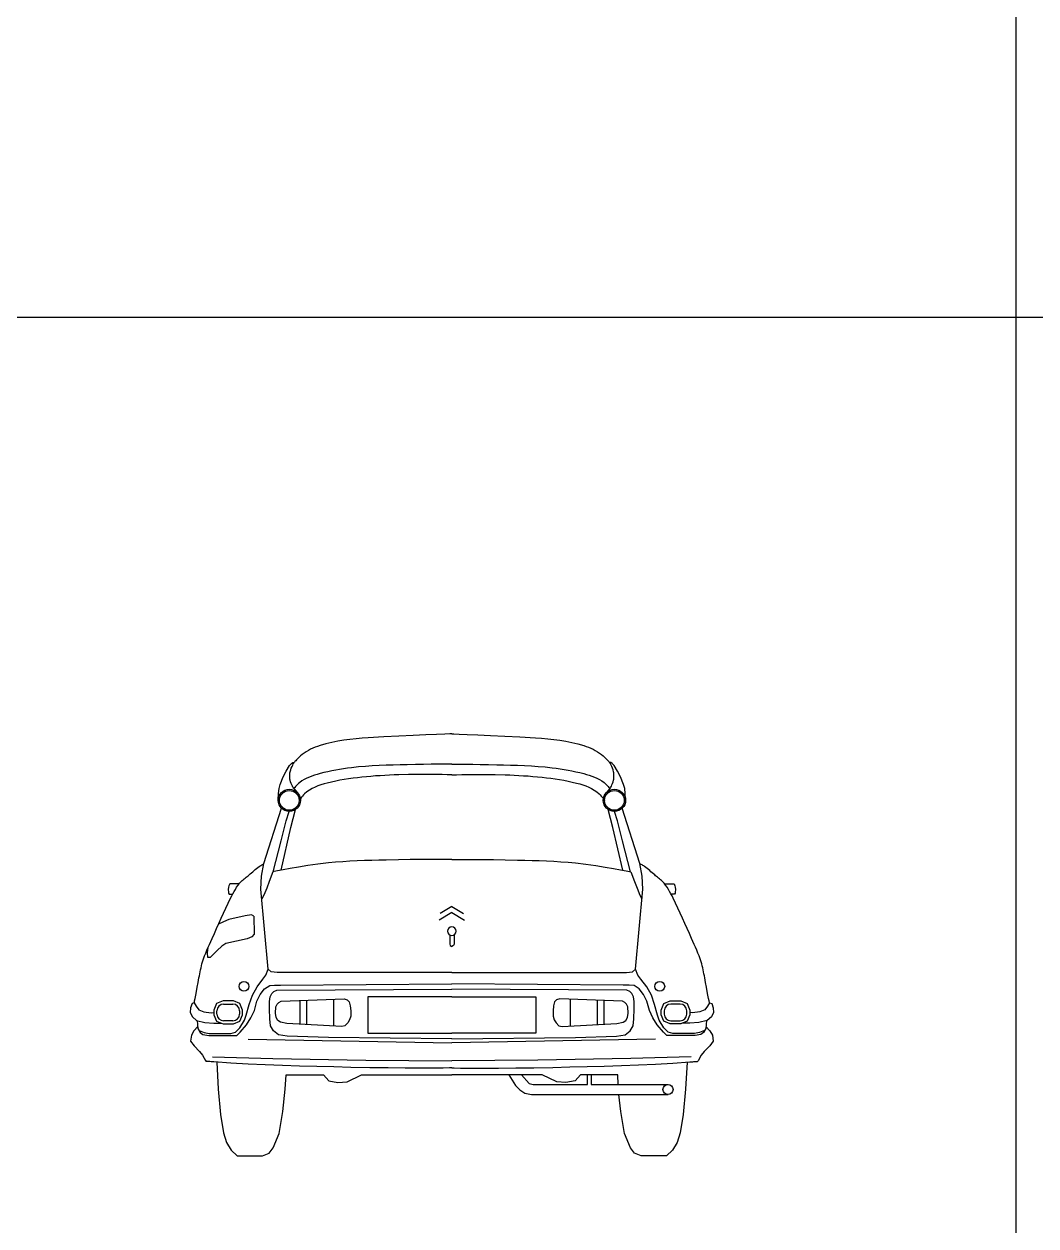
# Model space of a CAD drawing. Header units: millimetres. Extents: x 1343 to 64046, y 44602 to 77982.
# Drawn here: x 47656 to 51317, y 61253 to 65603 of the extents above; entities that cross this region are included whole.
import ezdxf

# ---------------------------------------------------------------- set-up
doc = ezdxf.new("R2010")
doc.units = ezdxf.units.MM
doc.layers.add('www.cad-blocks.net', color=7, linetype='Continuous')

# ---------------------------------------------------------------- blocks, each defined once
blk = doc.blocks.new('A$C2736028C')
at = {"linetype": 'Continuous'}
for p, q in [((851.6, 1524.3), (805.8, 1522.1)), ((890.3, 1525.9), (851.6, 1524.3)), ((920.1, 1527.1), (890.3, 1525.9)), ((939.3, 1527.9), (920.1, 1527.1)), ((946.1, 1528.1), (939.3, 1527.9)), ((946.1, 1528.1), (952.9, 1527.9)), ((952.9, 1527.9), (972.1, 1527.1)), ((972.1, 1527.1), (1001.9, 1525.9)), ((1001.9, 1525.9), (1040.6, 1524.3)), ((1040.6, 1524.3), (1086.4, 1522.1)), ((451.8, 1479.2), (443.4, 1475.8)), ((460.4, 1482.4), (451.8, 1479.2)), ((469.1, 1485.3), (460.4, 1482.4)), ((490.3, 1491.4), (469.1, 1485.3)), ((511.8, 1496.6), (490.3, 1491.4)), ((533.5, 1501), (511.8, 1496.6)), ((555.3, 1504.6), (533.5, 1501)), ((577.3, 1507.5), (555.3, 1504.6)), ((599.4, 1509.9), (577.3, 1507.5)), ((621.5, 1511.8), (599.4, 1509.9)), ((643.7, 1513.3), (621.5, 1511.8)), ((700.1, 1516.6), (643.7, 1513.3)), ((754.7, 1519.6), (700.1, 1516.6)), ((805.8, 1522.1), (754.7, 1519.6)), ((1086.4, 1522.1), (1137.5, 1519.6)), ((1137.5, 1519.6), (1192.1, 1516.6)), ((1192.1, 1516.6), (1248.5, 1513.3)), ((1248.5, 1513.3), (1270.7, 1511.8)), ((1270.7, 1511.8), (1292.8, 1509.9)), ((1292.8, 1509.9), (1314.9, 1507.5)), ((1314.9, 1507.5), (1336.9, 1504.6)), ((1336.9, 1504.6), (1358.7, 1501)), ((1358.7, 1501), (1380.4, 1496.6)), ((1380.4, 1496.6), (1401.9, 1491.4)), ((1401.9, 1491.4), (1423.2, 1485.3)), ((1423.2, 1485.3), (1431.8, 1482.4)), ((1431.8, 1482.4), (1440.4, 1479.2)), ((1440.4, 1479.2), (1448.8, 1475.8)), ((388.7, 1438.6), (384.5, 1434.3)), ((393.4, 1443.3), (388.7, 1438.6)), ((398.7, 1448.2), (393.4, 1443.3)), ((404.4, 1452.9), (398.7, 1448.2)), ((411.7, 1458.3), (404.4, 1452.9)), ((419.3, 1463.3), (411.7, 1458.3)), ((427.1, 1467.8), (419.3, 1463.3)), ((435.2, 1472), (427.1, 1467.8)), ((443.4, 1475.8), (435.2, 1472)), ((1448.8, 1475.8), (1457.1, 1472)), ((1457.1, 1472), (1465.1, 1467.8)), ((1465.1, 1467.8), (1473, 1463.3)), ((1473, 1463.3), (1480.6, 1458.3)), ((1480.6, 1458.3), (1487.9, 1452.9)), ((1487.9, 1452.9), (1493.5, 1448.2)), ((1493.5, 1448.2), (1498.8, 1443.3)), ((1498.8, 1443.3), (1503.6, 1438.6)), ((1503.6, 1438.6), (1507.7, 1434.3)), ((336.2, 1371.9), (346.4, 1393.1)), ((346.4, 1393.1), (358.9, 1412.9)), ((358.9, 1412.9), (366.2, 1420.9)), ((361.2, 1390.4), (363, 1397.2)), ((363, 1397.2), (365.3, 1403.6)), ((365.3, 1403.6), (367.8, 1409.4)), ((366.2, 1420.9), (371.3, 1424.6)), ((367.8, 1409.4), (370.3, 1414.6)), ((370.3, 1414.6), (372.6, 1418.8)), ((371.3, 1424.6), (376.3, 1424.9)), ((372.6, 1418.8), (374.5, 1422.1)), ((374.5, 1422.1), (375.9, 1424.2)), ((375.9, 1424.2), (376.3, 1424.9)), ((376.9, 1425.6), (376.3, 1424.9)), ((378.5, 1427.5), (376.9, 1425.6)), ((381.1, 1430.5), (378.5, 1427.5)), ((384.5, 1434.3), (381.1, 1430.5)), ((511.5, 1394), (497.3, 1390.9)), ((525.8, 1396.7), (511.5, 1394)), ((540.1, 1399.3), (525.8, 1396.7)), ((554.5, 1401.6), (540.1, 1399.3)), ((568.9, 1403.6), (554.5, 1401.6)), ((583.3, 1405.5), (568.9, 1403.6)), ((608.3, 1408.2), (583.3, 1405.5)), ((633.3, 1410.3), (608.3, 1408.2)), ((658.4, 1412), (633.3, 1410.3)), ((683.4, 1413.3), (658.4, 1412)), ((708.5, 1414.3), (683.4, 1413.3)), ((733.7, 1415.1), (708.5, 1414.3)), ((758.8, 1415.7), (733.7, 1415.1)), ((783.9, 1416.3), (758.8, 1415.7)), ((814.1, 1416.8), (783.9, 1416.3)), ((843.4, 1417.3), (814.1, 1416.8)), ((870.9, 1417.7), (843.4, 1417.3)), ((895.4, 1418), (870.9, 1417.7)), ((916.2, 1418.2), (895.4, 1418)), ((932.2, 1418.3), (916.2, 1418.2)), ((942.5, 1418.4), (932.2, 1418.3)), ((946.1, 1418.4), (942.5, 1418.4)), ((946.1, 1418.4), (949.8, 1418.4)), ((949.8, 1418.4), (960.1, 1418.3)), ((960.1, 1418.3), (976.1, 1418.2)), ((976.1, 1418.2), (996.8, 1418)), ((996.8, 1418), (1021.4, 1417.7)), ((1021.4, 1417.7), (1048.8, 1417.3)), ((1048.8, 1417.3), (1078.1, 1416.8)), ((1078.1, 1416.8), (1108.3, 1416.3)), ((1108.3, 1416.3), (1133.5, 1415.7)), ((1133.5, 1415.7), (1158.6, 1415.1)), ((1158.6, 1415.1), (1183.7, 1414.3)), ((1183.7, 1414.3), (1208.8, 1413.3)), ((1208.8, 1413.3), (1233.9, 1412)), ((1233.9, 1412), (1258.9, 1410.3)), ((1258.9, 1410.3), (1283.9, 1408.2)), ((1283.9, 1408.2), (1308.9, 1405.5)), ((1308.9, 1405.5), (1323.3, 1403.6)), ((1323.3, 1403.6), (1337.7, 1401.6)), ((1337.7, 1401.6), (1352.1, 1399.3)), ((1352.1, 1399.3), (1366.4, 1396.7)), ((1366.4, 1396.7), (1380.7, 1394)), ((1380.7, 1394), (1394.9, 1390.9)), ((1507.7, 1434.3), (1511.1, 1430.5)), ((1511.1, 1430.5), (1513.7, 1427.5)), ((1513.7, 1427.5), (1515.3, 1425.6)), ((1515.3, 1425.6), (1515.9, 1424.9)), ((1520.9, 1424.6), (1515.9, 1424.9)), ((1516.4, 1424.2), (1515.9, 1424.9)), ((1517.7, 1422.1), (1516.4, 1424.2)), ((1519.6, 1418.8), (1517.7, 1422.1)), ((1521.9, 1414.6), (1519.6, 1418.8)), ((1526, 1420.9), (1520.9, 1424.6)), ((1524.5, 1409.4), (1521.9, 1414.6)), ((1526.9, 1403.6), (1524.5, 1409.4)), ((1533.4, 1412.9), (1526, 1420.9)), ((1529.2, 1397.2), (1526.9, 1403.6)), ((1531, 1390.4), (1529.2, 1397.2)), ((1545.8, 1393.1), (1533.4, 1412.9)), ((1556, 1371.9), (1545.8, 1393.1)), ((325.3, 1344.9), (336.2, 1371.9)), ((359.6, 1375.3), (359.7, 1379.1)), ((359.7, 1371.5), (359.6, 1375.3)), ((359.7, 1379.1), (360, 1382.9)), ((360, 1367.7), (359.7, 1371.5)), ((360, 1382.9), (360.5, 1386.6)), ((360.5, 1363.9), (360, 1367.7)), ((360.5, 1386.6), (361.2, 1390.4)), ((361.2, 1360.2), (360.5, 1363.9)), ((362.9, 1354.3), (361.2, 1360.2)), ((364.8, 1348.7), (362.9, 1354.3)), ((367, 1343.6), (364.8, 1348.7)), ((395.7, 1351.6), (391.4, 1347.9)), ((403.8, 1357.5), (395.7, 1351.6)), ((412.4, 1362.8), (403.8, 1357.5)), ((421.3, 1367.4), (412.4, 1362.8)), ((430.5, 1371.4), (421.3, 1367.4)), ((439.9, 1375), (430.5, 1371.4)), ((449.5, 1378.3), (439.9, 1375)), ((459.3, 1381.2), (449.5, 1378.3)), ((469.1, 1383.9), (459.3, 1381.2)), ((483.2, 1387.6), (469.1, 1383.9)), ((497.3, 1390.9), (483.2, 1387.6)), ((494.9, 1349.4), (483.8, 1346.4)), ((510.4, 1353.2), (494.9, 1349.4)), ((525.9, 1356.7), (510.4, 1353.2)), ((541.4, 1359.7), (525.9, 1356.7)), ((557, 1362.5), (541.4, 1359.7)), ((572.7, 1365), (557, 1362.5)), ((588.5, 1367.2), (572.7, 1365)), ((604.2, 1369.2), (588.5, 1367.2)), ((620, 1371), (604.2, 1369.2)), ((636.7, 1372.6), (620, 1371)), ((653.4, 1374.1), (636.7, 1372.6)), ((670.1, 1375.4), (653.4, 1374.1)), ((686.8, 1376.5), (670.1, 1375.4)), ((703.5, 1377.4), (686.8, 1376.5)), ((720.2, 1378.3), (703.5, 1377.4)), ((737, 1379), (720.2, 1378.3)), ((753.7, 1379.6), (737, 1379)), ((789.6, 1380.5), (753.7, 1379.6)), ((824.3, 1381), (789.6, 1380.5)), ((856.8, 1381), (824.3, 1381)), ((886, 1380.8), (856.8, 1381)), ((910.6, 1380.5), (886, 1380.8)), ((929.6, 1380.1), (910.6, 1380.5)), ((941.8, 1379.7), (929.6, 1380.1)), ((946.1, 1379.6), (941.8, 1379.7)), ((946.1, 1379.6), (950.4, 1379.7)), ((950.4, 1379.7), (962.7, 1380.1)), ((962.7, 1380.1), (981.6, 1380.5)), ((981.6, 1380.5), (1006.3, 1380.8)), ((1006.3, 1380.8), (1035.4, 1381)), ((1035.4, 1381), (1067.9, 1381)), ((1067.9, 1381), (1102.6, 1380.5)), ((1102.6, 1380.5), (1138.5, 1379.6)), ((1138.5, 1379.6), (1155.3, 1379)), ((1155.3, 1379), (1172, 1378.3)), ((1172, 1378.3), (1188.7, 1377.4)), ((1188.7, 1377.4), (1205.5, 1376.5)), ((1205.5, 1376.5), (1222.2, 1375.4)), ((1222.2, 1375.4), (1238.9, 1374.1)), ((1238.9, 1374.1), (1255.6, 1372.6)), ((1255.6, 1372.6), (1272.2, 1371)), ((1272.2, 1371), (1288, 1369.2)), ((1288, 1369.2), (1303.8, 1367.2)), ((1303.8, 1367.2), (1319.5, 1365)), ((1319.5, 1365), (1335.2, 1362.5)), ((1335.2, 1362.5), (1350.8, 1359.7)), ((1350.8, 1359.7), (1366.4, 1356.7)), ((1366.4, 1356.7), (1381.9, 1353.2)), ((1381.9, 1353.2), (1397.3, 1349.4)), ((1394.9, 1390.9), (1409.1, 1387.6)), ((1397.3, 1349.4), (1408.5, 1346.4)), ((1409.1, 1387.6), (1423.2, 1383.9)), ((1423.2, 1383.9), (1433, 1381.2)), ((1433, 1381.2), (1442.7, 1378.3)), ((1442.7, 1378.3), (1452.3, 1375)), ((1452.3, 1375), (1461.8, 1371.4)), ((1461.8, 1371.4), (1471, 1367.4)), ((1471, 1367.4), (1479.9, 1362.8)), ((1479.9, 1362.8), (1488.4, 1357.5)), ((1488.4, 1357.5), (1496.5, 1351.6)), ((1496.5, 1351.6), (1500.8, 1347.9)), ((1525.3, 1343.6), (1527.4, 1348.7)), ((1527.4, 1348.7), (1529.4, 1354.3)), ((1529.4, 1354.3), (1531, 1360.2)), ((1531.7, 1386.6), (1531, 1390.4)), ((1531, 1360.2), (1531.7, 1363.9)), ((1532.2, 1382.9), (1531.7, 1386.6)), ((1531.7, 1363.9), (1532.2, 1367.7)), ((1532.5, 1379.1), (1532.2, 1382.9)), ((1532.2, 1367.7), (1532.5, 1371.5)), ((1532.6, 1375.3), (1532.5, 1379.1)), ((1532.5, 1371.5), (1532.6, 1375.3)), ((1567, 1344.9), (1556, 1371.9)), ((317.8, 1290.2), (318.7, 1312)), ((318.7, 1312), (320.9, 1330.3)), ((320.9, 1330.3), (325.3, 1344.9)), ((369.1, 1339.1), (367, 1343.6)), ((371.1, 1335.3), (369.1, 1339.1)), ((372.7, 1332.5), (371.1, 1335.3)), ((373.8, 1330.6), (372.7, 1332.5)), ((374.2, 1330), (373.8, 1330.6)), ((374.6, 1330.5), (374.2, 1330)), ((374.2, 1330), (387.8, 1314.7)), ((375.9, 1332), (374.6, 1330.5)), ((377.9, 1334.3), (375.9, 1332)), ((380.5, 1337.2), (377.9, 1334.3)), ((383.7, 1340.5), (380.5, 1337.2)), ((387.4, 1344.1), (383.7, 1340.5)), ((391.4, 1347.9), (387.4, 1344.1)), ((409.1, 1306.6), (405.4, 1302.5)), ((413, 1310.6), (409.1, 1306.6)), ((421.6, 1318.1), (413, 1310.6)), ((430.9, 1324.6), (421.6, 1318.1)), ((440.7, 1330.2), (430.9, 1324.6)), ((451, 1335.1), (440.7, 1330.2)), ((461.7, 1339.4), (451, 1335.1)), ((472.6, 1343.1), (461.7, 1339.4)), ((483.8, 1346.4), (472.6, 1343.1)), ((1408.5, 1346.4), (1419.6, 1343.1)), ((1419.6, 1343.1), (1430.5, 1339.4)), ((1430.5, 1339.4), (1441.2, 1335.1)), ((1441.2, 1335.1), (1451.5, 1330.2)), ((1451.5, 1330.2), (1461.3, 1324.6)), ((1461.3, 1324.6), (1470.6, 1318.1)), ((1470.6, 1318.1), (1479.2, 1310.6)), ((1479.2, 1310.6), (1483.2, 1306.6)), ((1483.2, 1306.6), (1486.8, 1302.5)), ((1500.8, 1347.9), (1504.9, 1344.1)), ((1518, 1330), (1504.4, 1314.7)), ((1504.9, 1344.1), (1508.5, 1340.5)), ((1508.5, 1340.5), (1511.7, 1337.2)), ((1511.7, 1337.2), (1514.3, 1334.3)), ((1514.3, 1334.3), (1516.3, 1332)), ((1516.3, 1332), (1517.6, 1330.5)), ((1517.6, 1330.5), (1518, 1330)), ((1518, 1330), (1518.4, 1330.6)), ((1518.4, 1330.6), (1519.5, 1332.5)), ((1519.5, 1332.5), (1521.2, 1335.3)), ((1521.2, 1335.3), (1523.1, 1339.1)), ((1523.1, 1339.1), (1525.3, 1343.6)), ((1571.4, 1330.3), (1567, 1344.9)), ((1573.5, 1312), (1571.4, 1330.3)), ((1574.4, 1290.2), (1573.5, 1312)), ((394.2, 1287.7), (393.8, 1287.2)), ((395.3, 1289.3), (394.2, 1287.7)), ((397, 1291.8), (395.3, 1289.3)), ((399.3, 1294.9), (397, 1291.8)), ((402.2, 1298.5), (399.3, 1294.9)), ((405.4, 1302.5), (402.2, 1298.5)), ((1486.8, 1302.5), (1490.1, 1298.5)), ((1490.1, 1298.5), (1492.9, 1294.9)), ((1492.9, 1294.9), (1495.2, 1291.8)), ((1495.2, 1291.8), (1496.9, 1289.3)), ((1496.9, 1289.3), (1498, 1287.7)), ((1498, 1287.7), (1498.4, 1287.2)), ((266.4, 1058.3), (329.5, 1258.6)), ((346.4, 1213.4), (358.1, 1246.7)), ((364, 1188.4), (380.7, 1253.6)), ((1528.3, 1188.4), (1511.5, 1253.6)), ((1545.8, 1213.4), (1534.1, 1246.7)), ((1625.9, 1058.3), (1562.7, 1258.6)), ((328.1, 1034.2), (364, 1188.4)), ((328.2, 1140.3), (346.4, 1213.4)), ((1564.1, 1034.2), (1528.3, 1188.4)), ((1564, 1140.3), (1545.8, 1213.4)), ((299.9, 1028.4), (328.2, 1140.3)), ((1592.4, 1028.4), (1564, 1140.3)), ((244.3, 1044), (249.1, 1047.5)), ((249.1, 1047.5), (252.2, 1049.7)), ((252.2, 1049.7), (255.3, 1051.7)), ((255.3, 1051.7), (258.2, 1053.5)), ((257.7, 1013), (266.4, 1058.3)), ((258.2, 1053.5), (260.9, 1055.1)), ((260.9, 1055.1), (263.1, 1056.4)), ((263.1, 1056.4), (264.8, 1057.4)), ((264.8, 1057.4), (266, 1058.1)), ((266, 1058.1), (266.4, 1058.3)), ((391.4, 1045.7), (361.1, 1040.4)), ((425.3, 1051), (391.4, 1045.7)), ((461.6, 1056.1), (425.3, 1051)), ((499.3, 1060.5), (461.6, 1056.1)), ((525.3, 1062.9), (499.3, 1060.5)), ((551.4, 1065), (525.3, 1062.9)), ((577.5, 1066.7), (551.4, 1065)), ((603.7, 1068), (577.5, 1066.7)), ((629.9, 1069.1), (603.7, 1068)), ((656, 1070), (629.9, 1069.1)), ((682.2, 1070.7), (656, 1070)), ((708.4, 1071.2), (682.2, 1070.7)), ((752.7, 1072), (708.4, 1071.2)), ((795.7, 1072.5), (752.7, 1072)), ((835.8, 1072.9), (795.7, 1072.5)), ((871.8, 1073.2), (835.8, 1072.9)), ((902.2, 1073.3), (871.8, 1073.2)), ((925.7, 1073.4), (902.2, 1073.3)), ((940.8, 1073.4), (925.7, 1073.4)), ((946.1, 1073.4), (940.8, 1073.4)), ((946.1, 1073.4), (951.5, 1073.4)), ((951.5, 1073.4), (966.5, 1073.4)), ((966.5, 1073.4), (990, 1073.3)), ((990, 1073.3), (1020.4, 1073.2)), ((1020.4, 1073.2), (1056.4, 1072.9)), ((1056.4, 1072.9), (1096.5, 1072.5)), ((1096.5, 1072.5), (1139.5, 1072)), ((1139.5, 1072), (1183.8, 1071.2)), ((1183.8, 1071.2), (1210, 1070.7)), ((1210, 1070.7), (1236.2, 1070)), ((1236.2, 1070), (1262.4, 1069.1)), ((1262.4, 1069.1), (1288.5, 1068)), ((1288.5, 1068), (1314.7, 1066.7)), ((1314.7, 1066.7), (1340.8, 1065)), ((1340.8, 1065), (1366.9, 1062.9)), ((1366.9, 1062.9), (1393, 1060.5)), ((1393, 1060.5), (1430.6, 1056.1)), ((1430.6, 1056.1), (1466.9, 1051)), ((1466.9, 1051), (1500.8, 1045.7)), ((1500.8, 1045.7), (1531.1, 1040.4)), ((1634.5, 1013), (1625.9, 1058.3)), ((1626.3, 1058.1), (1625.9, 1058.3)), ((1627.4, 1057.4), (1626.3, 1058.1)), ((1629.1, 1056.4), (1627.4, 1057.4)), ((1631.4, 1055.1), (1629.1, 1056.4)), ((1634, 1053.5), (1631.4, 1055.1)), ((1636.9, 1051.7), (1634, 1053.5)), ((1640, 1049.7), (1636.9, 1051.7)), ((1643.1, 1047.5), (1640, 1049.7)), ((1647.9, 1044), (1643.1, 1047.5)), ((191.1, 1000), (194.5, 1002.9)), ((194.5, 1002.9), (198.1, 1005.9)), ((198.1, 1005.9), (201.7, 1008.7)), ((201.7, 1008.7), (205.3, 1011.6)), ((205.3, 1011.6), (208.9, 1014.4)), ((208.9, 1014.4), (212.5, 1017.3)), ((212.5, 1017.3), (217, 1021.1)), ((217, 1021.1), (221.5, 1025)), ((221.5, 1025), (226, 1028.9)), ((226, 1028.9), (230.5, 1032.8)), ((230.5, 1032.8), (235.1, 1036.6)), ((235.1, 1036.6), (239.7, 1040.4)), ((239.7, 1040.4), (244.3, 1044)), ((255.6, 965.6), (257.7, 1013)), ((298.7, 1028.1), (285.1, 993.4)), ((303.2, 1029.1), (298.7, 1028.1)), ((315.8, 1031.7), (303.2, 1029.1)), ((335.5, 1035.6), (315.8, 1031.7)), ((361.1, 1040.4), (335.5, 1035.6)), ((1531.1, 1040.4), (1556.7, 1035.6)), ((1556.7, 1035.6), (1576.4, 1031.7)), ((1576.4, 1031.7), (1589, 1029.1)), ((1589, 1029.1), (1593.5, 1028.1)), ((1593.5, 1028.1), (1607.2, 993.4)), ((1636.6, 965.6), (1634.5, 1013)), ((1652.6, 1040.4), (1647.9, 1044)), ((1657.2, 1036.6), (1652.6, 1040.4)), ((1661.7, 1032.8), (1657.2, 1036.6)), ((1666.2, 1028.9), (1661.7, 1032.8)), ((1670.7, 1025), (1666.2, 1028.9)), ((1675.2, 1021.1), (1670.7, 1025)), ((1679.8, 1017.3), (1675.2, 1021.1)), ((1683.3, 1014.4), (1679.8, 1017.3)), ((1686.9, 1011.6), (1683.3, 1014.4)), ((1690.6, 1008.7), (1686.9, 1011.6)), ((1694.1, 1005.9), (1690.6, 1008.7)), ((1697.7, 1002.9), (1694.1, 1005.9)), ((1701.2, 1000), (1697.7, 1002.9)), ((138.2, 972.4), (137.3, 964.1)), ((137.3, 964.1), (137.9, 954.6)), ((139.4, 977.2), (138.2, 972.4)), ((142.4, 984.6), (139.4, 977.2)), ((176.5, 984.6), (142.4, 984.6)), ((153.8, 949.4), (158.2, 957.3)), ((158.2, 957.3), (162.8, 965)), ((162.8, 965), (167.6, 972.6)), ((167.6, 972.6), (172.8, 979.9)), ((172.8, 979.9), (178.4, 986.9)), ((178.4, 986.9), (184.4, 993.6)), ((184.4, 993.6), (187.7, 996.9)), ((187.7, 996.9), (191.1, 1000)), ((281.5, 676.6), (255.6, 965.6)), ((276.3, 969.3), (266.1, 944.4)), ((285.1, 993.4), (276.3, 969.3)), ((1607.2, 993.4), (1615.9, 969.3)), ((1610.8, 676.6), (1636.6, 965.6)), ((1615.9, 969.3), (1626.2, 944.4)), ((1704.5, 996.9), (1701.2, 1000)), ((1707.8, 993.6), (1704.5, 996.9)), ((1713.8, 986.9), (1707.8, 993.6)), ((1719.4, 979.9), (1713.8, 986.9)), ((1715.8, 984.6), (1749.9, 984.6)), ((1724.6, 972.6), (1719.4, 979.9)), ((1729.5, 965), (1724.6, 972.6)), ((1734, 957.3), (1729.5, 965)), ((1738.4, 949.4), (1734, 957.3)), ((1749.9, 984.6), (1752.8, 977.2)), ((1752.8, 977.2), (1754, 972.4)), ((1754, 972.4), (1754.9, 964.1)), ((1754.9, 964.1), (1754.3, 954.6)), ((128.3, 896.9), (136.8, 915.1)), ((136.8, 915.1), (145.6, 933.2)), ((137.9, 954.6), (138.2, 950.8)), ((138.2, 950.8), (140.3, 948.1)), ((140.3, 948.1), (153.6, 948.1)), ((145.6, 933.2), (149.7, 941.3)), ((149.7, 941.3), (153.8, 949.4)), ((266.1, 944.4), (258.7, 930.5)), ((1626.2, 944.4), (1633.5, 930.5)), ((1742.6, 941.3), (1738.4, 949.4)), ((1751.9, 948.1), (1738.6, 948.1)), ((1746.6, 933.2), (1742.6, 941.3)), ((1755.4, 915.1), (1746.6, 933.2)), ((1754, 950.8), (1751.9, 948.1)), ((1754.3, 954.6), (1754, 950.8)), ((1764, 896.9), (1755.4, 915.1)), ((111.6, 860.2), (119.9, 878.6)), ((119.9, 878.6), (128.3, 896.9)), ((221, 873.1), (198.5, 869.7)), ((230, 867.5), (221, 873.1)), ((946.1, 881.5), (900.3, 853.5)), ((946.1, 903), (904.4, 877.5)), ((946.1, 903), (987.8, 877.5)), ((946.1, 881.5), (991.9, 853.5)), ((1772.4, 878.6), (1764, 896.9)), ((1780.6, 860.2), (1772.4, 878.6)), ((95.2, 823.4), (103.4, 841.8)), ((119.6, 847.2), (102.3, 839.4)), ((103.4, 841.8), (111.6, 860.2)), ((138.8, 856.2), (119.6, 847.2)), ((198.5, 869.7), (138.8, 856.2)), ((230, 867.5), (231.1, 803.3)), ((1788.8, 841.8), (1780.6, 860.2)), ((1797, 823.4), (1788.8, 841.8)), ((74.1, 776.2), (78.8, 786.6)), ((78.8, 786.6), (87, 805)), ((87, 805), (95.2, 823.4)), ((205.2, 786.4), (128.6, 769.5)), ((222.1, 793.1), (205.2, 786.4)), ((231.1, 803.3), (222.1, 793.1)), ((938.3, 800.1), (938.3, 766.1)), ((954, 800.1), (954, 766.1)), ((1805.2, 805), (1797, 823.4)), ((1813.5, 786.6), (1805.2, 805)), ((1818.2, 776.2), (1813.5, 786.6)), ((55.8, 734.6), (60.1, 745.1)), ((60.1, 745.1), (64.7, 755.5)), ((62.2, 735.7), (64.8, 755.8)), ((64.7, 755.5), (69.3, 765.9)), ((69.3, 765.9), (74.1, 776.2)), ((97.1, 743.6), (72.3, 718.8)), ((114, 759.3), (97.1, 743.6)), ((128.6, 769.5), (114, 759.3)), ((938.3, 766.1), (939.7, 761.6)), ((939.7, 761.6), (946.1, 758.2)), ((952.5, 761.6), (946.1, 758.2)), ((954, 766.1), (952.5, 761.6)), ((1822.9, 765.9), (1818.2, 776.2)), ((1827.5, 755.5), (1822.9, 765.9)), ((1832.1, 745.1), (1827.5, 755.5)), ((1836.5, 734.6), (1832.1, 745.1)), ((42.2, 695.3), (44.3, 702.5)), ((44.3, 702.5), (47.8, 713.3)), ((47.8, 713.3), (51.6, 724)), ((51.6, 724), (55.8, 734.6)), ((63.3, 718.8), (62.2, 735.7)), ((72.3, 718.8), (63.3, 718.8)), ((1840.6, 724), (1836.5, 734.6)), ((1844.5, 713.3), (1840.6, 724)), ((1848, 702.5), (1844.5, 713.3)), ((1850, 695.3), (1848, 702.5)), ((32.7, 651.6), (34.1, 659)), ((34.1, 659), (35.5, 666.3)), ((35.5, 666.3), (37, 673.6)), ((37, 673.6), (38.6, 680.9)), ((38.6, 680.9), (40.3, 688.1)), ((40.3, 688.1), (42.2, 695.3)), ((262.1, 639.9), (273.6, 654.6)), ((273.6, 654.6), (281.8, 676.3)), ((292.2, 665.9), (281.5, 676.6)), ((313.8, 663.7), (292.2, 665.9)), ((946.1, 663.7), (313.8, 663.7)), ((946.1, 663.7), (1578.4, 663.7)), ((1578.4, 663.7), (1600, 665.9)), ((1600, 665.9), (1610.8, 676.6)), ((1618.7, 654.6), (1610.5, 676.3)), ((1630.2, 639.9), (1618.7, 654.6)), ((1851.9, 688.1), (1850, 695.3)), ((1853.6, 680.9), (1851.9, 688.1)), ((1855.2, 673.6), (1853.6, 680.9)), ((1856.7, 666.3), (1855.2, 673.6)), ((1858.1, 659), (1856.7, 666.3)), ((1859.5, 651.6), (1858.1, 659)), ((22.1, 595.7), (25, 611)), ((25, 611), (28.1, 627.4)), ((28.1, 627.4), (31.3, 644.3)), ((31.3, 644.3), (32.7, 651.6)), ((224.4, 582.4), (241.2, 611.7)), ((241.2, 611.7), (262.1, 639.9)), ((268.9, 605.2), (287.2, 616.7)), ((287.2, 616.7), (304.2, 618.6)), ((304.2, 618.6), (326.2, 618.6)), ((326.2, 618.6), (946.1, 622.7)), ((1566, 618.6), (946.1, 622.7)), ((1588, 618.6), (1566, 618.6)), ((1605.1, 616.7), (1588, 618.6)), ((1623.3, 605.2), (1605.1, 616.7)), ((1651.1, 611.7), (1630.2, 639.9)), ((1667.8, 582.4), (1651.1, 611.7)), ((1860.9, 644.3), (1859.5, 651.6)), ((1864.1, 627.4), (1860.9, 644.3)), ((1867.2, 611), (1864.1, 627.4)), ((1870.1, 595.7), (1867.2, 611)), ((15.6, 561.5), (17.3, 570.4)), ((17.3, 570.4), (19.5, 582)), ((19.5, 582), (22.1, 595.7)), ((212.9, 547.9), (224.4, 582.4)), ((240.2, 560), (253, 585)), ((253, 585), (268.9, 605.2)), ((286.6, 559.1), (289.1, 576.6)), ((289.1, 576.6), (295, 588.3)), ((295, 588.3), (302.5, 595)), ((302.5, 595), (313.3, 600)), ((313.3, 600), (946.1, 604.2)), ((329.2, 560.7), (556, 568.2)), ((518.5, 567), (518.5, 470.6)), ((556, 568.2), (567.7, 565.7)), ((567.7, 565.7), (574.3, 558.2)), ((946.1, 576.6), (642.7, 576.6)), ((642.7, 576.6), (642.7, 444)), ((1578.9, 600), (946.1, 604.2)), ((946.1, 576.6), (1249.5, 576.6)), ((1249.5, 576.6), (1249.5, 444)), ((1324.6, 565.7), (1317.9, 558.2)), ((1336.2, 568.2), (1324.6, 565.7)), ((1563.1, 560.7), (1336.2, 568.2)), ((1373.7, 567), (1373.7, 470.6)), ((1589.8, 595), (1578.9, 600)), ((1597.3, 588.3), (1589.8, 595)), ((1603.1, 576.6), (1597.3, 588.3)), ((1605.6, 559.1), (1603.1, 576.6)), ((1639.2, 585), (1623.3, 605.2)), ((1652, 560), (1639.2, 585)), ((1679.3, 547.9), (1667.8, 582.4)), ((1872.7, 582), (1870.1, 595.7)), ((1874.9, 570.4), (1872.7, 582)), ((1876.6, 561.5), (1874.9, 570.4)), ((0.6, 535.6), (0, 519.2)), ((6.1, 551.5), (0.6, 535.6)), ((14.1, 553.7), (6.1, 551.5)), ((14.1, 553.7), (14.5, 555.8)), ((14.1, 553.7), (21.3, 541.7)), ((14.5, 555.8), (15.6, 561.5)), ((21.3, 541.7), (31.1, 528.9)), ((31.1, 528.9), (49.4, 521.6)), ((94.6, 551.3), (84.8, 527.7)), ((84.8, 527.7), (84.8, 511.2)), ((118.3, 561.1), (94.6, 551.3)), ((96.1, 513.5), (96.1, 525.4)), ((155.9, 561.1), (118.3, 561.1)), ((120.5, 549.8), (153.6, 549.8)), ((179.5, 551.3), (155.9, 561.1)), ((178, 525.4), (178, 513.5)), ((189.3, 527.7), (179.5, 551.3)), ((189.3, 511.2), (189.3, 527.7)), ((202.5, 509.2), (212.9, 547.9)), ((218.9, 500.3), (231.7, 526.5)), ((231.7, 526.5), (240.2, 560)), ((286.6, 532.4), (286.6, 559.1)), ((287.5, 495.8), (286.6, 532.4)), ((308.3, 516.5), (309.1, 539.9)), ((309.1, 539.9), (314.1, 549)), ((314.1, 549), (320, 555.7)), ((320, 555.7), (329.2, 560.7)), ((395.9, 562.9), (395.9, 477.3)), ((420, 563.7), (420, 476)), ((574.3, 558.2), (578.5, 544)), ((578.5, 544), (580.2, 525.7)), ((580.2, 525.7), (580.2, 506.5)), ((1313.7, 544), (1312.1, 525.7)), ((1312.1, 525.7), (1312.1, 506.5)), ((1317.9, 558.2), (1313.7, 544)), ((1472.2, 563.7), (1472.2, 476)), ((1496.3, 562.9), (1496.3, 477.3)), ((1572.2, 555.7), (1563.1, 560.7)), ((1578.1, 549), (1572.2, 555.7)), ((1583.1, 539.9), (1578.1, 549)), ((1583.9, 516.5), (1583.1, 539.9)), ((1604.8, 495.8), (1605.6, 532.4)), ((1605.6, 532.4), (1605.6, 559.1)), ((1660.5, 526.5), (1652, 560)), ((1673.3, 500.3), (1660.5, 526.5)), ((1689.7, 509.2), (1679.3, 547.9)), ((1702.9, 527.7), (1712.7, 551.3)), ((1702.9, 511.2), (1702.9, 527.7)), ((1712.7, 551.3), (1736.3, 561.1)), ((1714.2, 525.4), (1714.2, 513.5)), ((1736.3, 561.1), (1774, 561.1)), ((1771.7, 549.8), (1738.6, 549.8)), ((1774, 561.1), (1797.6, 551.3)), ((1796.1, 513.5), (1796.1, 525.4)), ((1797.6, 551.3), (1807.4, 527.7)), ((1807.4, 527.7), (1807.4, 511.2)), ((1861.1, 528.9), (1842.8, 521.6)), ((1870.9, 541.7), (1861.1, 528.9)), ((1878.1, 553.7), (1870.9, 541.7)), ((1877.8, 555.8), (1876.6, 561.5)), ((1878.1, 553.7), (1877.8, 555.8)), ((1878.1, 553.7), (1886.1, 551.5)), ((1886.1, 551.5), (1891.6, 535.6)), ((1891.6, 535.6), (1892.2, 519.2)), ((0, 519.2), (7.3, 503.9)), ((7.3, 503.9), (22.6, 490.5)), ((22.6, 490.5), (52.4, 482.6)), ((25.3, 489.8), (27.4, 461.9)), ((49.4, 521.6), (75.6, 518.6)), ((52.4, 482.6), (84.7, 480.2)), ((75.6, 518.6), (84.8, 519.2)), ((84.7, 480.2), (112.5, 480.2)), ((84.8, 511.2), (94.6, 487.6)), ((94.6, 487.6), (118.3, 477.8)), ((153.6, 489.1), (120.5, 489.1)), ((155.9, 477.8), (179.5, 487.6)), ((179.5, 487.6), (189.3, 511.2)), ((179.5, 463.2), (196.2, 491.5)), ((196.2, 491.5), (202.5, 509.2)), ((203, 474.7), (218.9, 500.3)), ((290, 471.6), (287.5, 495.8)), ((310.8, 500.7), (308.3, 516.5)), ((316.6, 490.7), (310.8, 500.7)), ((326.7, 484), (316.6, 490.7)), ((349.2, 479.8), (326.7, 484)), ((547.6, 469), (349.2, 479.8)), ((569.3, 481.5), (559.3, 471.5)), ((576, 493.2), (569.3, 481.5)), ((580.2, 506.5), (576, 493.2)), ((1312.1, 506.5), (1316.2, 493.2)), ((1316.2, 493.2), (1322.9, 481.5)), ((1322.9, 481.5), (1332.9, 471.5)), ((1344.6, 469), (1543.1, 479.8)), ((1543.1, 479.8), (1565.6, 484)), ((1565.6, 484), (1575.6, 490.7)), ((1575.6, 490.7), (1581.4, 500.7)), ((1581.4, 500.7), (1583.9, 516.5)), ((1602.3, 471.6), (1604.8, 495.8)), ((1689.2, 474.7), (1673.3, 500.3)), ((1696, 491.5), (1689.7, 509.2)), ((1712.7, 463.2), (1696, 491.5)), ((1712.7, 487.6), (1702.9, 511.2)), ((1736.3, 477.8), (1712.7, 487.6)), ((1738.6, 489.1), (1771.7, 489.1)), ((1797.6, 487.6), (1774, 477.8)), ((1807.5, 480.2), (1779.7, 480.2)), ((1807.4, 511.2), (1797.6, 487.6)), ((1816.6, 518.6), (1807.4, 519.2)), ((1839.8, 482.6), (1807.5, 480.2)), ((1842.8, 521.6), (1816.6, 518.6)), ((1869.7, 490.5), (1839.8, 482.6)), ((1867, 489.8), (1864.8, 461.9)), ((1884.9, 503.9), (1869.7, 490.5)), ((1892.2, 519.2), (1884.9, 503.9)), ((3.7, 436.9), (1.2, 416.1)), ((12.8, 453.3), (3.7, 436.9)), ((26.9, 468.6), (12.8, 453.3)), ((27.4, 461.9), (36, 447.2)), ((31.7, 454.6), (49.8, 446.5)), ((36, 447.2), (45.7, 439.3)), ((45.7, 439.3), (66.5, 436.3)), ((49.8, 446.5), (68.7, 443.4)), ((66.5, 436.3), (168.3, 436.3)), ((68.7, 443.4), (147.1, 443.4)), ((118.3, 477.8), (155.9, 477.8)), ((147.1, 443.4), (163.8, 447.6)), ((163.8, 447.6), (179.5, 463.2)), ((168.3, 436.3), (180.5, 448.5)), ((180.5, 448.5), (203, 474.7)), ((300.8, 452.4), (290, 471.6)), ((319.1, 439), (300.8, 452.4)), ((350.8, 433.2), (319.1, 439)), ((559.3, 471.5), (547.6, 469)), ((642.7, 444), (946.1, 444)), ((1249.5, 444), (946.1, 444)), ((1332.9, 471.5), (1344.6, 469)), ((1541.4, 433.2), (1573.1, 439)), ((1573.1, 439), (1591.4, 452.4)), ((1591.4, 452.4), (1602.3, 471.6)), ((1711.8, 448.5), (1689.2, 474.7)), ((1723.9, 436.3), (1711.8, 448.5)), ((1728.4, 447.6), (1712.7, 463.2)), ((1825.8, 436.3), (1723.9, 436.3)), ((1745.2, 443.4), (1728.4, 447.6)), ((1774, 477.8), (1736.3, 477.8)), ((1823.6, 443.4), (1745.2, 443.4)), ((1842.4, 446.5), (1823.6, 443.4)), ((1846.5, 439.3), (1825.8, 436.3)), ((1860.5, 454.6), (1842.4, 446.5)), ((1856.3, 447.2), (1846.5, 439.3)), ((1864.8, 461.9), (1856.3, 447.2)), ((1865.3, 468.6), (1879.4, 453.3)), ((1879.4, 453.3), (1888.6, 436.9)), ((1888.6, 436.9), (1891, 416.1)), ((1.2, 416.1), (13.4, 399.1)), ((13.4, 399.1), (32.9, 378.3)), ((209.1, 423.2), (946.1, 409)), ((499.3, 429), (350.8, 433.2)), ((946.1, 424), (499.3, 429)), ((946.1, 424), (1392.9, 429)), ((1683.2, 423.2), (946.1, 409)), ((1392.9, 429), (1541.4, 433.2)), ((1878.8, 399.1), (1859.3, 378.3)), ((1891, 416.1), (1878.8, 399.1)), ((32.9, 378.3), (43.9, 364.9)), ((43.9, 364.9), (50, 354.6)), ((50, 354.6), (54.3, 345.4)), ((80.2, 358.7), (298.7, 352.4)), ((298.7, 352.4), (635.3, 347.2)), ((1593.6, 352.4), (1256.9, 347.2)), ((1812.1, 358.7), (1593.6, 352.4)), ((1842.2, 354.6), (1838, 345.4)), ((1848.3, 364.9), (1842.2, 354.6)), ((1859.3, 378.3), (1848.3, 364.9)), ((54.3, 345.4), (57.2, 342.4)), ((57.8, 342.4), (57.2, 342.4)), ((59.6, 342.2), (57.8, 342.4)), ((62.4, 342), (59.6, 342.2)), ((66, 341.7), (62.4, 342)), ((70.2, 341.4), (66, 341.7)), ((74.9, 341), (70.2, 341.4)), ((80, 340.6), (74.9, 341)), ((85.2, 340.2), (80, 340.6)), ((147.1, 336), (85.2, 340.2)), ((95.3, 339.5), (100.9, 241.2)), ((209.1, 332.6), (147.1, 336)), ((271.1, 329.7), (209.1, 332.6)), ((333.1, 327.3), (271.1, 329.7)), ((395.1, 325.4), (333.1, 327.3)), ((457.1, 323.7), (395.1, 325.4)), ((519.2, 322.3), (457.1, 323.7)), ((581.2, 320.8), (519.2, 322.3)), ((649.2, 319.6), (581.2, 320.8)), ((635.3, 347.2), (946.1, 344.1)), ((715.2, 318.7), (649.2, 319.6)), ((776.8, 318.3), (715.2, 318.7)), ((832.1, 318.2), (776.8, 318.3)), ((878.7, 318.3), (832.1, 318.2)), ((914.7, 318.4), (878.7, 318.3)), ((937.9, 318.6), (914.7, 318.4)), ((946.1, 318.7), (937.9, 318.6)), ((1256.9, 347.2), (946.1, 344.1)), ((946.1, 318.7), (954.3, 318.6)), ((954.3, 318.6), (977.5, 318.4)), ((977.5, 318.4), (1013.5, 318.3)), ((1013.5, 318.3), (1060.2, 318.2)), ((1060.2, 318.2), (1115.4, 318.3)), ((1115.4, 318.3), (1177.1, 318.7)), ((1177.1, 318.7), (1243, 319.6)), ((1243, 319.6), (1311, 320.8)), ((1311, 320.8), (1373.1, 322.3)), ((1373.1, 322.3), (1435.1, 323.7)), ((1435.1, 323.7), (1497.1, 325.4)), ((1497.1, 325.4), (1559.2, 327.3)), ((1559.2, 327.3), (1621.2, 329.7)), ((1621.2, 329.7), (1683.1, 332.6)), ((1683.1, 332.6), (1745.1, 336)), ((1745.1, 336), (1807, 340.2)), ((1797, 339.5), (1791.4, 241.2)), ((1807, 340.2), (1812.2, 340.6)), ((1812.2, 340.6), (1817.3, 341)), ((1817.3, 341), (1822, 341.4)), ((1822, 341.4), (1826.3, 341.7)), ((1826.3, 341.7), (1829.8, 342)), ((1829.8, 342), (1832.6, 342.2)), ((1832.6, 342.2), (1834.4, 342.4)), ((1834.4, 342.4), (1835, 342.4)), ((1838, 345.4), (1835, 342.4)), ((343.5, 241.2), (346.2, 293.6)), ((346.2, 293.6), (481.3, 293.6)), ((481.3, 293.6), (500.6, 271.6)), ((500.6, 271.6), (533.7, 266.1)), ((533.7, 266.1), (566.8, 268.8)), ((566.8, 268.8), (619.2, 293.6)), ((619.2, 293.6), (946.1, 293.6)), ((1273, 293.6), (946.1, 293.6)), ((1152.4, 293.6), (1176.4, 255.3)), ((1198.4, 293.6), (1225.9, 262.9)), ((1225.9, 262.9), (1240.3, 258.8)), ((1325.4, 268.8), (1273, 293.6)), ((1358.5, 266.1), (1325.4, 268.8)), ((1391.6, 271.6), (1358.5, 266.1)), ((1410.9, 293.6), (1391.6, 271.6)), ((1546, 293.6), (1410.9, 293.6)), ((1436.8, 258.8), (1436.8, 293.6)), ((1449.8, 293.6), (1449.8, 258.8)), ((1547.8, 258.8), (1546, 293.6)), ((100.9, 241.2), (109.1, 150.3)), ((335.2, 161.3), (343.5, 241.2)), ((1176.4, 255.3), (1191.5, 238.8)), ((1191.5, 238.8), (1210.1, 227.2)), ((1210.1, 227.2), (1234.8, 222.4)), ((1234.8, 222.4), (1728.1, 222.4)), ((1240.3, 258.8), (1436.8, 258.8)), ((1449.8, 258.8), (1728.1, 258.8)), ((1557, 161.3), (1550.7, 222.4)), ((1791.4, 241.2), (1783.1, 150.3)), ((109.1, 150.3), (120.2, 84.1)), ((321.4, 81.3), (335.2, 161.3)), ((1570.8, 81.3), (1557, 161.3)), ((1783.1, 150.3), (1772.1, 84.1)), ((120.2, 84.1), (131.2, 48.3)), ((131.2, 48.3), (147.7, 20.7)), ((299.4, 29), (321.4, 81.3)), ((1592.9, 29), (1570.8, 81.3)), ((1761, 48.3), (1744.5, 20.7)), ((1772.1, 84.1), (1761, 48.3)), ((147.7, 20.7), (169.8, 0)), ((169.8, 0), (260.8, 0)), ((260.8, 0), (285.6, 9.7)), ((285.6, 9.7), (299.4, 29)), ((1606.6, 9.7), (1592.9, 29)), ((1631.5, 0), (1606.6, 9.7)), ((1722.4, 0), (1631.5, 0)), ((1744.5, 20.7), (1722.4, 0))]:
    blk.add_line(p, q, dxfattribs=at)
for centre, radius in [((358.1, 1287.2), 40.5), ((358.1, 1287.2), 35.7), ((1534.1, 1287.2), 40.5), ((1534.1, 1287.2), 35.7), ((194, 614), 17.8), ((1698.2, 614), 17.8), ((1728.1, 240.6), 18.2)]:
    blk.add_circle(centre, radius, dxfattribs=at)
for centre, radius, start, end in [((946.1, 813.4), 15.4, 90, 270), ((946.1, 813.4), 15.4, 270, 90), ((120.5, 525.4), 24.4, 90, 180), ((153.6, 525.4), 24.4, 0, 90), ((1738.6, 525.4), 24.4, 90, 180), ((1771.7, 525.4), 24.4, 0, 90), ((120.5, 513.5), 24.4, 180, 270), ((153.6, 513.5), 24.4, 270, 0), ((1738.6, 513.5), 24.4, 180, 270), ((1771.7, 513.5), 24.4, 270, 0)]:
    blk.add_arc(centre, radius, start, end, dxfattribs=at)
blk = doc.blocks.new('FORMAT')
at = {"layer": 'www.cad-blocks.net', "color": 155, "true_color": 0x546d8e}
for p, q in [((51244.4, 77353.6), (51244.4, 44989.9)), ((64045.9, 64541), (3580.5, 64541))]:
    blk.add_line(p, q, dxfattribs=at)

msp = doc.modelspace()

# ---------------------------------------------------------------- block references
msp.add_blockref('A$C2736028C', (48257.6, 61506.2))
at = {"layer": 'www.cad-blocks.net'}
msp.add_blockref('FORMAT', (0, 0), dxfattribs=at)

doc.saveas('drawing.dxf')
